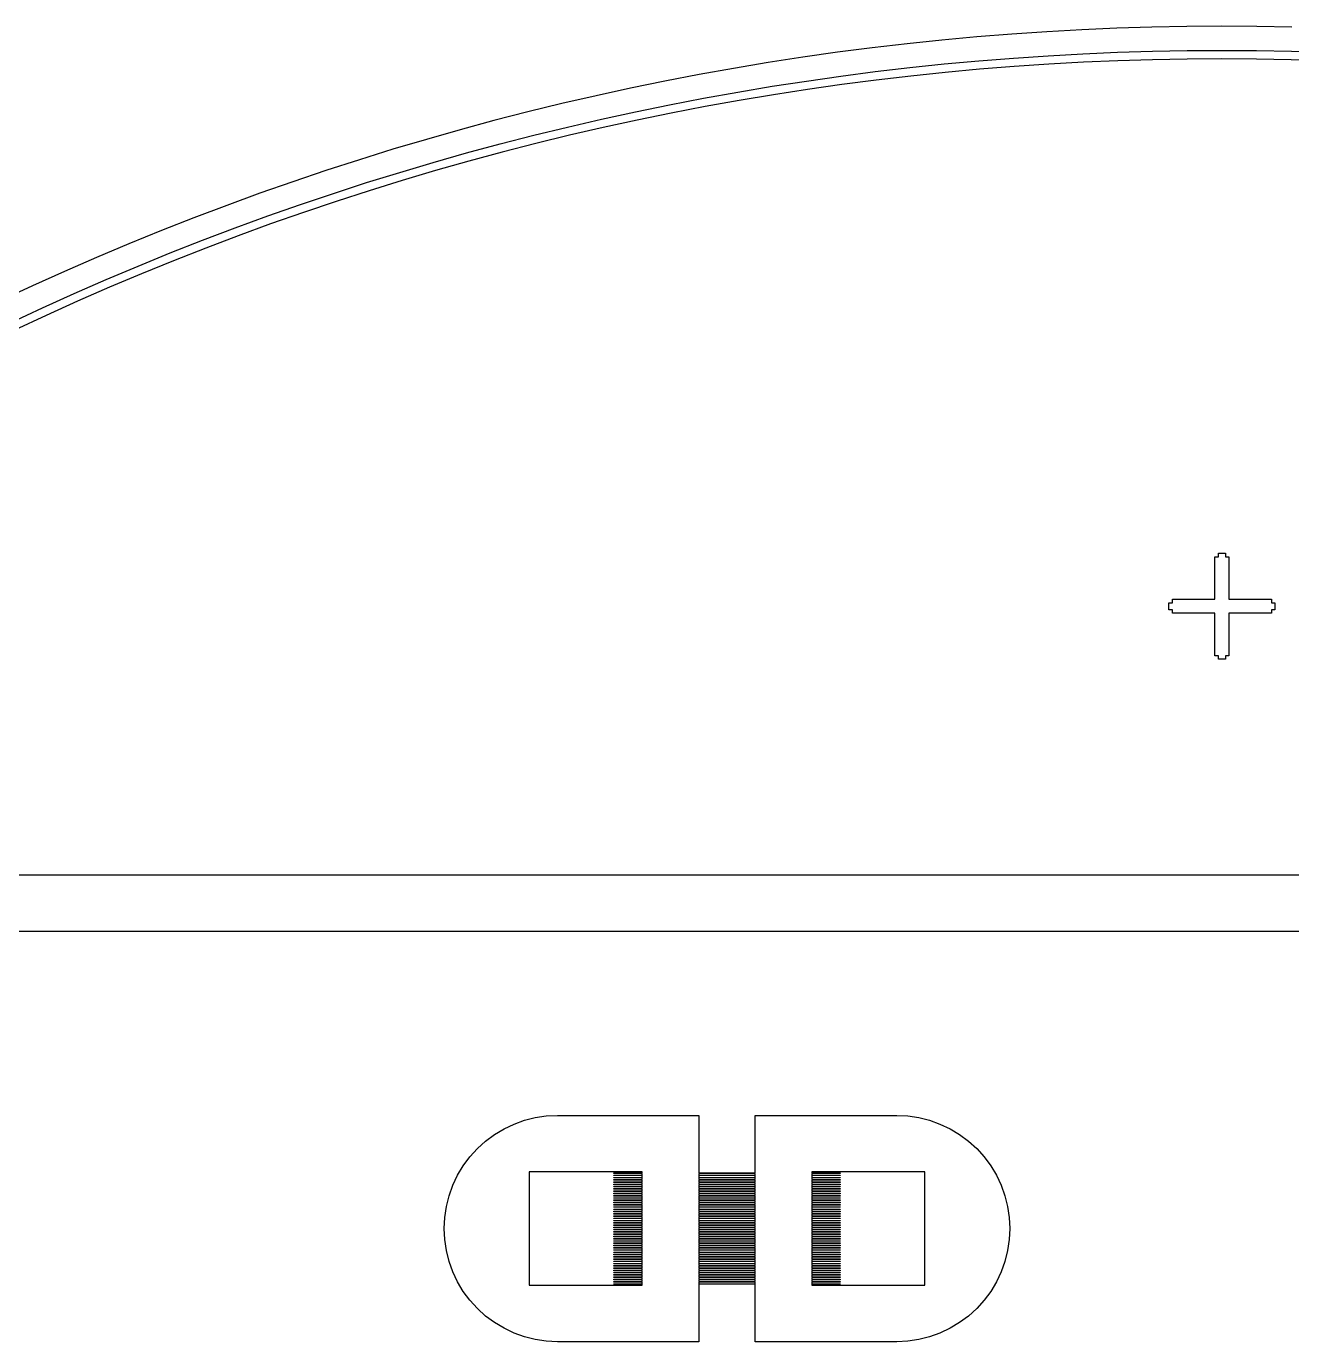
# Model space of a CAD drawing. Extents: x -16 to 83, y -18 to 83.
# Drawn here: x 11.11 to 33.48, y 59.5 to 82.75 of the extents above; entities that cross this region are included whole.
import ezdxf

# ---------------------------------------------------------------- set-up
doc = ezdxf.new("R2010")
doc.units = 0

msp = doc.modelspace()

# ---------------------------------------------------------------- linework, layer by layer
for p, q in [((27.9172, 82.5638), (27.3001, 82.5068)), ((28.535, 82.6132), (27.9172, 82.5638)), ((29.1533, 82.655), (28.535, 82.6132)), ((29.7721, 82.6892), (29.1533, 82.655)), ((30.3912, 82.7158), (29.7721, 82.6892)), ((31.0107, 82.7348), (30.3912, 82.7158)), ((31.6303, 82.7462), (31.0107, 82.7348)), ((32.25, 82.75), (31.6303, 82.7462)), ((32.8697, 82.7462), (32.25, 82.75)), ((33.4893, 82.7348), (32.8697, 82.7462)), ((26.0683, 82.3702), (25.4537, 82.2906)), ((26.6838, 82.4423), (26.0683, 82.3702)), ((27.3001, 82.5068), (26.6838, 82.4423)), ((30.4069, 82.2911), (31.0211, 82.3099)), ((31.0211, 82.3099), (31.6355, 82.3212)), ((31.6355, 82.3212), (32.25, 82.325)), ((32.25, 82.325), (32.8645, 82.3212)), ((32.8645, 82.3212), (33.4789, 82.3099)), ((33.4789, 82.3099), (34.0931, 82.2911)), ((24.2277, 82.1087), (23.6164, 82.0065)), ((24.8401, 82.2034), (24.2277, 82.1087)), ((25.4537, 82.2906), (24.8401, 82.2034)), ((26.7306, 82.0199), (27.3418, 82.0839)), ((27.3418, 82.0839), (27.9537, 82.1404)), ((27.9537, 82.1404), (28.5663, 82.1893)), ((28.5663, 82.1893), (29.1794, 82.2308)), ((29.1886, 82.081), (28.5773, 82.0397)), ((29.1794, 82.2308), (29.7929, 82.2647)), ((29.8003, 82.1149), (29.1886, 82.081)), ((29.7929, 82.2647), (30.4069, 82.2911)), ((30.4124, 82.1412), (29.8003, 82.1149)), ((31.0248, 82.16), (30.4124, 82.1412)), ((31.6373, 82.1712), (31.0248, 82.16)), ((32.25, 82.175), (31.6373, 82.1712)), ((32.8627, 82.1712), (32.25, 82.175)), ((33.4752, 82.16), (32.8627, 82.1712)), ((34.0876, 82.1412), (33.4752, 82.16)), ((23.0065, 81.8968), (22.3979, 81.7796)), ((23.6164, 82.0065), (23.0065, 81.8968)), ((24.9025, 81.783), (25.5109, 81.8694)), ((25.5109, 81.8694), (26.1203, 81.9484)), ((26.1203, 81.9484), (26.7306, 82.0199)), ((26.7472, 81.8708), (26.1387, 81.7995)), ((27.3565, 81.9346), (26.7472, 81.8708)), ((27.9666, 81.9909), (27.3565, 81.9346)), ((28.5773, 82.0397), (27.9666, 81.9909)), ((21.7909, 81.655), (21.1854, 81.5229)), ((22.3979, 81.7796), (21.7909, 81.655)), ((23.6891, 81.5878), (24.2952, 81.6891)), ((24.2952, 81.6891), (24.9025, 81.783)), ((24.9245, 81.6346), (24.319, 81.541)), ((25.5311, 81.7208), (24.9245, 81.6346)), ((26.1387, 81.7995), (25.5311, 81.7208)), ((20.5816, 81.3835), (19.9795, 81.2366)), ((21.1854, 81.5229), (20.5816, 81.3835)), ((22.4809, 81.3628), (23.0843, 81.479)), ((23.0843, 81.479), (23.6891, 81.5878)), ((23.7147, 81.44), (23.1117, 81.3315)), ((24.319, 81.541), (23.7147, 81.44)), ((19.9795, 81.2366), (19.3793, 81.0823)), ((21.2785, 81.1083), (21.8789, 81.2392)), ((21.8789, 81.2392), (22.4809, 81.3628)), ((22.5101, 81.2157), (21.91, 81.0925)), ((23.1117, 81.3315), (22.5101, 81.2157)), ((18.781, 80.9207), (18.1848, 80.7517)), ((19.3793, 81.0823), (18.781, 80.9207)), ((20.0828, 80.8243), (20.6798, 80.97)), ((20.6798, 80.97), (21.2785, 81.1083)), ((21.3114, 80.9619), (20.7144, 80.824)), ((21.91, 81.0925), (21.3114, 80.9619)), ((18.1848, 80.7517), (17.5906, 80.5755)), ((19.4876, 80.6713), (20.0828, 80.8243)), ((20.1192, 80.6788), (19.5258, 80.5263)), ((20.7144, 80.824), (20.1192, 80.6788)), ((17.5906, 80.5755), (16.9987, 80.392)), ((18.3031, 80.3436), (18.8944, 80.5111)), ((18.8944, 80.5111), (19.4876, 80.6713)), ((19.5258, 80.5263), (18.9344, 80.3665)), ((16.9987, 80.392), (16.4091, 80.2012)), ((17.714, 80.1688), (18.3031, 80.3436)), ((18.9344, 80.3665), (18.3449, 80.1995)), ((15.8218, 80.0032), (15.2371, 79.798)), ((16.4091, 80.2012), (15.8218, 80.0032)), ((16.5424, 79.7976), (17.1271, 79.9868)), ((17.1271, 79.9868), (17.714, 80.1688)), ((17.7575, 80.0252), (17.1724, 79.8438)), ((18.3449, 80.1995), (17.7575, 80.0252)), ((15.2371, 79.798), (14.6549, 79.5856)), ((15.9601, 79.6013), (16.5424, 79.7976)), ((17.1724, 79.8438), (16.5894, 79.6552)), ((14.6549, 79.5856), (14.0753, 79.3661)), ((15.3802, 79.3978), (15.9601, 79.6013)), ((16.5894, 79.6552), (16.0089, 79.4594)), ((14.0753, 79.3661), (13.4985, 79.1396)), ((14.8029, 79.1872), (15.3802, 79.3978)), ((16.0089, 79.4594), (15.4308, 79.2566)), ((13.4985, 79.1396), (12.9245, 78.9059)), ((14.2283, 78.9696), (14.8029, 79.1872)), ((15.4308, 79.2566), (14.8552, 79.0466)), ((12.9245, 78.9059), (12.3534, 78.6652)), ((13.6563, 78.7449), (14.2283, 78.9696)), ((14.2822, 78.8297), (13.712, 78.6057)), ((14.8552, 79.0466), (14.2822, 78.8297)), ((12.3534, 78.6652), (11.7853, 78.4176)), ((13.0871, 78.5133), (13.6563, 78.7449)), ((13.712, 78.6057), (13.1445, 78.3747)), ((11.7853, 78.4176), (11.2203, 78.163)), ((12.5209, 78.2746), (13.0871, 78.5133)), ((13.1445, 78.3747), (12.58, 78.1367)), ((11.2203, 78.163), (10.6585, 77.9015)), ((11.9576, 78.0291), (12.5209, 78.2746)), ((12.58, 78.1367), (12.0183, 77.8919)), ((11.3973, 77.7766), (11.9576, 78.0291)), ((12.0183, 77.8919), (11.4598, 77.6402)), ((10.8402, 77.5173), (11.3973, 77.7766)), ((11.4598, 77.6402), (10.9043, 77.3817)), ((32.125, 72.625), (32.125, 73.375)), ((32.125, 73.375), (32.1875, 73.375)), ((32.1875, 73.375), (32.1875, 73.4375)), ((32.1875, 73.4375), (32.3125, 73.4375)), ((32.3125, 73.4375), (32.3125, 73.375)), ((32.3125, 73.375), (32.375, 73.375)), ((32.375, 73.375), (32.375, 72.625)), ((31.3125, 72.4375), (31.3125, 72.5625)), ((31.3125, 72.5625), (31.375, 72.5625)), ((31.375, 72.5625), (31.375, 72.625)), ((31.375, 72.625), (32.125, 72.625)), ((32.375, 72.625), (33.125, 72.625)), ((33.125, 72.625), (33.125, 72.5625)), ((33.125, 72.5625), (33.1875, 72.5625)), ((33.1875, 72.5625), (33.1875, 72.4375)), ((31.375, 72.4375), (31.3125, 72.4375)), ((31.375, 72.375), (31.375, 72.4375)), ((32.125, 72.375), (31.375, 72.375)), ((32.125, 71.625), (32.125, 72.375)), ((33.125, 72.375), (32.375, 72.375)), ((32.375, 72.375), (32.375, 71.625)), ((33.1875, 72.4375), (33.125, 72.4375)), ((33.125, 72.4375), (33.125, 72.375)), ((32.1875, 71.625), (32.125, 71.625)), ((32.1875, 71.5625), (32.1875, 71.625)), ((32.375, 71.625), (32.3125, 71.625)), ((32.3125, 71.625), (32.3125, 71.5625)), ((32.3125, 71.5625), (32.1875, 71.5625)), ((-2.75, 67.75), (67.25, 67.75)), ((66.75, 66.75), (-2.25, 66.75)), ((20.1098, 63.4616), (20.304, 63.4904)), ((20.304, 63.4904), (20.5, 63.5)), ((20.5, 63.5), (23, 63.5)), ((23, 63.5), (23, 62.485)), ((24, 62.485), (24, 63.5)), ((24, 63.5), (26.5, 63.5)), ((26.5, 63.5), (26.696, 63.4904)), ((26.696, 63.4904), (26.8902, 63.4616)), ((19.3889, 63.1629), (19.5572, 63.2638)), ((19.5572, 63.2638), (19.7346, 63.3477)), ((19.7346, 63.3477), (19.9194, 63.4139)), ((19.9194, 63.4139), (20.1098, 63.4616)), ((26.8902, 63.4616), (27.0806, 63.4139)), ((27.0806, 63.4139), (27.2654, 63.3477)), ((27.2654, 63.3477), (27.4428, 63.2638)), ((27.4428, 63.2638), (27.6111, 63.1629)), ((19.0858, 62.9142), (19.2312, 63.046)), ((19.2312, 63.046), (19.3889, 63.1629)), ((27.6111, 63.1629), (27.7688, 63.046)), ((27.7688, 63.046), (27.9142, 62.9142)), ((18.954, 62.7688), (19.0858, 62.9142)), ((27.9142, 62.9142), (28.046, 62.7688)), ((18.7362, 62.4428), (18.8371, 62.6111)), ((18.8371, 62.6111), (18.954, 62.7688)), ((28.046, 62.7688), (28.1629, 62.6111)), ((28.1629, 62.6111), (28.2638, 62.4428)), ((18.6523, 62.2654), (18.7362, 62.4428)), ((22, 62.5), (20, 62.5)), ((20, 62.5), (20, 60.5)), ((21.5, 62.475), (21.5, 62.485)), ((21.5, 62.485), (22, 62.485)), ((22, 62.475), (21.5, 62.475)), ((21.5, 62.435), (21.5, 62.445)), ((21.5, 62.445), (22, 62.445)), ((22, 62.435), (21.5, 62.435)), ((21.5, 62.395), (21.5, 62.405)), ((21.5, 62.405), (22, 62.405)), ((22, 62.395), (21.5, 62.395)), ((21.5, 62.355), (21.5, 62.365)), ((21.5, 62.365), (22, 62.365)), ((22, 62.355), (21.5, 62.355)), ((21.5, 62.315), (21.5, 62.325)), ((21.5, 62.325), (22, 62.325)), ((22, 62.315), (21.5, 62.315)), ((22, 62.485), (22, 62.5)), ((22, 62.445), (22, 62.475)), ((22, 62.405), (22, 62.435)), ((22, 62.365), (22, 62.395)), ((22, 62.325), (22, 62.355)), ((22, 62.285), (22, 62.315)), ((23, 62.485), (24, 62.485)), ((24, 62.475), (23, 62.475)), ((23, 62.475), (23, 62.445)), ((23, 62.445), (24, 62.445)), ((24, 62.435), (23, 62.435)), ((23, 62.435), (23, 62.405)), ((23, 62.405), (24, 62.405)), ((24, 62.395), (23, 62.395)), ((23, 62.395), (23, 62.365)), ((23, 62.365), (24, 62.365)), ((24, 62.355), (23, 62.355)), ((23, 62.355), (23, 62.325)), ((23, 62.325), (24, 62.325)), ((24, 62.315), (23, 62.315)), ((23, 62.315), (23, 62.285)), ((24, 62.445), (24, 62.475)), ((24, 62.405), (24, 62.435)), ((24, 62.365), (24, 62.395)), ((24, 62.325), (24, 62.355)), ((24, 62.285), (24, 62.315)), ((27, 62.5), (25, 62.5)), ((25, 62.5), (25, 62.485)), ((25, 62.485), (25.5, 62.485)), ((25.5, 62.475), (25, 62.475)), ((25, 62.475), (25, 62.445)), ((25, 62.445), (25.5, 62.445)), ((25.5, 62.435), (25, 62.435)), ((25, 62.435), (25, 62.405)), ((25, 62.405), (25.5, 62.405)), ((25.5, 62.395), (25, 62.395)), ((25, 62.395), (25, 62.365)), ((25, 62.365), (25.5, 62.365)), ((25.5, 62.355), (25, 62.355)), ((25, 62.355), (25, 62.325)), ((25, 62.325), (25.5, 62.325)), ((25.5, 62.315), (25, 62.315)), ((25, 62.315), (25, 62.285)), ((25.5, 62.485), (25.5, 62.475)), ((25.5, 62.445), (25.5, 62.435)), ((25.5, 62.405), (25.5, 62.395)), ((25.5, 62.365), (25.5, 62.355)), ((25.5, 62.325), (25.5, 62.315)), ((27, 60.5), (27, 62.5)), ((28.2638, 62.4428), (28.3477, 62.2654)), ((18.5384, 61.8902), (18.5861, 62.0806)), ((18.5861, 62.0806), (18.6523, 62.2654)), ((21.5, 62.275), (21.5, 62.285)), ((21.5, 62.285), (22, 62.285)), ((22, 62.275), (21.5, 62.275)), ((21.5, 62.235), (21.5, 62.245)), ((21.5, 62.245), (22, 62.245)), ((22, 62.235), (21.5, 62.235)), ((21.5, 62.195), (21.5, 62.205)), ((21.5, 62.205), (22, 62.205)), ((22, 62.195), (21.5, 62.195)), ((21.5, 62.155), (21.5, 62.165)), ((21.5, 62.165), (22, 62.165)), ((22, 62.155), (21.5, 62.155)), ((21.5, 62.115), (21.5, 62.125)), ((21.5, 62.125), (22, 62.125)), ((22, 62.115), (21.5, 62.115)), ((21.5, 62.075), (21.5, 62.085)), ((21.5, 62.085), (22, 62.085)), ((22, 62.245), (22, 62.275)), ((22, 62.205), (22, 62.235)), ((22, 62.165), (22, 62.195)), ((22, 62.125), (22, 62.155)), ((22, 62.085), (22, 62.115)), ((23, 62.285), (24, 62.285)), ((24, 62.275), (23, 62.275)), ((23, 62.275), (23, 62.245)), ((23, 62.245), (24, 62.245)), ((24, 62.235), (23, 62.235)), ((23, 62.235), (23, 62.205)), ((23, 62.205), (24, 62.205)), ((24, 62.195), (23, 62.195)), ((23, 62.195), (23, 62.165)), ((23, 62.165), (24, 62.165)), ((24, 62.155), (23, 62.155)), ((23, 62.155), (23, 62.125)), ((23, 62.125), (24, 62.125)), ((24, 62.115), (23, 62.115)), ((23, 62.115), (23, 62.085)), ((23, 62.085), (24, 62.085)), ((24, 62.245), (24, 62.275)), ((24, 62.205), (24, 62.235)), ((24, 62.165), (24, 62.195)), ((24, 62.125), (24, 62.155)), ((24, 62.085), (24, 62.115)), ((25, 62.285), (25.5, 62.285)), ((25.5, 62.275), (25, 62.275)), ((25, 62.275), (25, 62.245)), ((25, 62.245), (25.5, 62.245)), ((25.5, 62.235), (25, 62.235)), ((25, 62.235), (25, 62.205)), ((25, 62.205), (25.5, 62.205)), ((25.5, 62.195), (25, 62.195)), ((25, 62.195), (25, 62.165)), ((25, 62.165), (25.5, 62.165)), ((25.5, 62.155), (25, 62.155)), ((25, 62.155), (25, 62.125)), ((25, 62.125), (25.5, 62.125)), ((25.5, 62.115), (25, 62.115)), ((25, 62.115), (25, 62.085)), ((25, 62.085), (25.5, 62.085)), ((25.5, 62.285), (25.5, 62.275)), ((25.5, 62.245), (25.5, 62.235)), ((25.5, 62.205), (25.5, 62.195)), ((25.5, 62.165), (25.5, 62.155)), ((25.5, 62.125), (25.5, 62.115)), ((25.5, 62.085), (25.5, 62.075)), ((28.3477, 62.2654), (28.4139, 62.0806)), ((28.4139, 62.0806), (28.4616, 61.8902)), ((18.5096, 61.696), (18.5384, 61.8902)), ((22, 62.075), (21.5, 62.075)), ((21.5, 62.035), (21.5, 62.045)), ((21.5, 62.045), (22, 62.045)), ((22, 62.035), (21.5, 62.035)), ((21.5, 61.995), (21.5, 62.005)), ((21.5, 62.005), (22, 62.005)), ((22, 61.995), (21.5, 61.995)), ((21.5, 61.955), (21.5, 61.965)), ((21.5, 61.965), (22, 61.965)), ((22, 61.955), (21.5, 61.955)), ((21.5, 61.915), (21.5, 61.925)), ((21.5, 61.925), (22, 61.925)), ((22, 61.915), (21.5, 61.915)), ((21.5, 61.875), (21.5, 61.885)), ((21.5, 61.885), (22, 61.885)), ((22, 61.875), (21.5, 61.875)), ((21.5, 61.835), (21.5, 61.845)), ((21.5, 61.845), (22, 61.845)), ((22, 62.045), (22, 62.075)), ((22, 62.005), (22, 62.035)), ((22, 61.965), (22, 61.995)), ((22, 61.925), (22, 61.955)), ((22, 61.885), (22, 61.915)), ((22, 61.845), (22, 61.875)), ((24, 62.075), (23, 62.075)), ((23, 62.075), (23, 62.045)), ((23, 62.045), (24, 62.045)), ((24, 62.035), (23, 62.035)), ((23, 62.035), (23, 62.005)), ((23, 62.005), (24, 62.005)), ((24, 61.995), (23, 61.995)), ((23, 61.995), (23, 61.965)), ((23, 61.965), (24, 61.965)), ((24, 61.955), (23, 61.955)), ((23, 61.955), (23, 61.925)), ((23, 61.925), (24, 61.925)), ((24, 61.915), (23, 61.915)), ((23, 61.915), (23, 61.885)), ((23, 61.885), (24, 61.885)), ((24, 61.875), (23, 61.875)), ((23, 61.875), (23, 61.845)), ((23, 61.845), (24, 61.845)), ((24, 62.045), (24, 62.075)), ((24, 62.005), (24, 62.035)), ((24, 61.965), (24, 61.995)), ((24, 61.925), (24, 61.955)), ((24, 61.885), (24, 61.915)), ((24, 61.845), (24, 61.875)), ((25.5, 62.075), (25, 62.075)), ((25, 62.075), (25, 62.045)), ((25, 62.045), (25.5, 62.045)), ((25.5, 62.035), (25, 62.035)), ((25, 62.035), (25, 62.005)), ((25, 62.005), (25.5, 62.005)), ((25.5, 61.995), (25, 61.995)), ((25, 61.995), (25, 61.965)), ((25, 61.965), (25.5, 61.965)), ((25.5, 61.955), (25, 61.955)), ((25, 61.955), (25, 61.925)), ((25, 61.925), (25.5, 61.925)), ((25.5, 61.915), (25, 61.915)), ((25, 61.915), (25, 61.885)), ((25, 61.885), (25.5, 61.885)), ((25.5, 61.875), (25, 61.875)), ((25, 61.875), (25, 61.845)), ((25, 61.845), (25.5, 61.845)), ((25.5, 62.045), (25.5, 62.035)), ((25.5, 62.005), (25.5, 61.995)), ((25.5, 61.965), (25.5, 61.955)), ((25.5, 61.925), (25.5, 61.915)), ((25.5, 61.885), (25.5, 61.875)), ((25.5, 61.845), (25.5, 61.835)), ((28.4616, 61.8902), (28.4904, 61.696)), ((18.5, 61.5), (18.5096, 61.696)), ((22, 61.835), (21.5, 61.835)), ((21.5, 61.795), (21.5, 61.805)), ((21.5, 61.805), (22, 61.805)), ((22, 61.795), (21.5, 61.795)), ((21.5, 61.755), (21.5, 61.765)), ((21.5, 61.765), (22, 61.765)), ((22, 61.755), (21.5, 61.755)), ((21.5, 61.715), (21.5, 61.725)), ((21.5, 61.725), (22, 61.725)), ((22, 61.715), (21.5, 61.715)), ((21.5, 61.675), (21.5, 61.685)), ((21.5, 61.685), (22, 61.685)), ((22, 61.675), (21.5, 61.675)), ((21.5, 61.635), (21.5, 61.645)), ((21.5, 61.645), (22, 61.645)), ((22, 61.635), (21.5, 61.635)), ((22, 61.805), (22, 61.835)), ((22, 61.765), (22, 61.795)), ((22, 61.725), (22, 61.755)), ((22, 61.685), (22, 61.715)), ((22, 61.645), (22, 61.675)), ((22, 61.605), (22, 61.635)), ((24, 61.835), (23, 61.835)), ((23, 61.835), (23, 61.805)), ((23, 61.805), (24, 61.805)), ((24, 61.795), (23, 61.795)), ((23, 61.795), (23, 61.765)), ((23, 61.765), (24, 61.765)), ((24, 61.755), (23, 61.755)), ((23, 61.755), (23, 61.725)), ((23, 61.725), (24, 61.725)), ((24, 61.715), (23, 61.715)), ((23, 61.715), (23, 61.685)), ((23, 61.685), (24, 61.685)), ((24, 61.675), (23, 61.675)), ((23, 61.675), (23, 61.645)), ((23, 61.645), (24, 61.645)), ((24, 61.635), (23, 61.635)), ((23, 61.635), (23, 61.605)), ((24, 61.805), (24, 61.835)), ((24, 61.765), (24, 61.795)), ((24, 61.725), (24, 61.755)), ((24, 61.685), (24, 61.715)), ((24, 61.645), (24, 61.675)), ((24, 61.605), (24, 61.635)), ((25.5, 61.835), (25, 61.835)), ((25, 61.835), (25, 61.805)), ((25, 61.805), (25.5, 61.805)), ((25.5, 61.795), (25, 61.795)), ((25, 61.795), (25, 61.765)), ((25, 61.765), (25.5, 61.765)), ((25.5, 61.755), (25, 61.755)), ((25, 61.755), (25, 61.725)), ((25, 61.725), (25.5, 61.725)), ((25.5, 61.715), (25, 61.715)), ((25, 61.715), (25, 61.685)), ((25, 61.685), (25.5, 61.685)), ((25.5, 61.675), (25, 61.675)), ((25, 61.675), (25, 61.645)), ((25, 61.645), (25.5, 61.645)), ((25.5, 61.635), (25, 61.635)), ((25, 61.635), (25, 61.605)), ((25.5, 61.805), (25.5, 61.795)), ((25.5, 61.765), (25.5, 61.755)), ((25.5, 61.725), (25.5, 61.715)), ((25.5, 61.685), (25.5, 61.675)), ((25.5, 61.645), (25.5, 61.635)), ((28.4904, 61.696), (28.5, 61.5)), ((18.5096, 61.304), (18.5, 61.5)), ((21.5, 61.595), (21.5, 61.605)), ((21.5, 61.605), (22, 61.605)), ((22, 61.595), (21.5, 61.595)), ((21.5, 61.555), (21.5, 61.565)), ((21.5, 61.565), (22, 61.565)), ((22, 61.555), (21.5, 61.555)), ((21.5, 61.515), (21.5, 61.525)), ((21.5, 61.525), (22, 61.525)), ((22, 61.515), (21.5, 61.515)), ((21.5, 61.475), (21.5, 61.485)), ((21.5, 61.485), (22, 61.485)), ((22, 61.475), (21.5, 61.475)), ((21.5, 61.435), (21.5, 61.445)), ((21.5, 61.445), (22, 61.445)), ((22, 61.435), (21.5, 61.435)), ((21.5, 61.395), (21.5, 61.405)), ((21.5, 61.405), (22, 61.405)), ((22, 61.395), (21.5, 61.395)), ((22, 61.565), (22, 61.595)), ((22, 61.525), (22, 61.555)), ((22, 61.485), (22, 61.515)), ((22, 61.445), (22, 61.475)), ((22, 61.405), (22, 61.435)), ((22, 61.365), (22, 61.395)), ((23, 61.605), (24, 61.605)), ((24, 61.595), (23, 61.595)), ((23, 61.595), (23, 61.565)), ((23, 61.565), (24, 61.565)), ((24, 61.555), (23, 61.555)), ((23, 61.555), (23, 61.525)), ((23, 61.525), (24, 61.525)), ((24, 61.515), (23, 61.515)), ((23, 61.515), (23, 61.485)), ((23, 61.485), (24, 61.485)), ((24, 61.475), (23, 61.475)), ((23, 61.475), (23, 61.445)), ((23, 61.445), (24, 61.445)), ((24, 61.435), (23, 61.435)), ((23, 61.435), (23, 61.405)), ((23, 61.405), (24, 61.405)), ((24, 61.395), (23, 61.395)), ((23, 61.395), (23, 61.365)), ((24, 61.565), (24, 61.595)), ((24, 61.525), (24, 61.555)), ((24, 61.485), (24, 61.515)), ((24, 61.445), (24, 61.475)), ((24, 61.405), (24, 61.435)), ((24, 61.365), (24, 61.395)), ((25, 61.605), (25.5, 61.605)), ((25.5, 61.595), (25, 61.595)), ((25, 61.595), (25, 61.565)), ((25, 61.565), (25.5, 61.565)), ((25.5, 61.555), (25, 61.555)), ((25, 61.555), (25, 61.525)), ((25, 61.525), (25.5, 61.525)), ((25.5, 61.515), (25, 61.515)), ((25, 61.515), (25, 61.485)), ((25, 61.485), (25.5, 61.485)), ((25.5, 61.475), (25, 61.475)), ((25, 61.475), (25, 61.445)), ((25, 61.445), (25.5, 61.445)), ((25.5, 61.435), (25, 61.435)), ((25, 61.435), (25, 61.405)), ((25, 61.405), (25.5, 61.405)), ((25.5, 61.395), (25, 61.395)), ((25, 61.395), (25, 61.365)), ((25.5, 61.605), (25.5, 61.595)), ((25.5, 61.565), (25.5, 61.555)), ((25.5, 61.525), (25.5, 61.515)), ((25.5, 61.485), (25.5, 61.475)), ((25.5, 61.445), (25.5, 61.435)), ((25.5, 61.405), (25.5, 61.395)), ((28.5, 61.5), (28.4904, 61.304)), ((18.5384, 61.1098), (18.5096, 61.304)), ((21.5, 61.355), (21.5, 61.365)), ((21.5, 61.365), (22, 61.365)), ((22, 61.355), (21.5, 61.355)), ((21.5, 61.315), (21.5, 61.325)), ((21.5, 61.325), (22, 61.325)), ((22, 61.315), (21.5, 61.315)), ((21.5, 61.275), (21.5, 61.285)), ((21.5, 61.285), (22, 61.285)), ((22, 61.275), (21.5, 61.275)), ((21.5, 61.235), (21.5, 61.245)), ((21.5, 61.245), (22, 61.245)), ((22, 61.235), (21.5, 61.235)), ((21.5, 61.195), (21.5, 61.205)), ((21.5, 61.205), (22, 61.205)), ((22, 61.195), (21.5, 61.195)), ((21.5, 61.155), (21.5, 61.165)), ((21.5, 61.165), (22, 61.165)), ((22, 61.155), (21.5, 61.155)), ((22, 61.325), (22, 61.355)), ((22, 61.285), (22, 61.315)), ((22, 61.245), (22, 61.275)), ((22, 61.205), (22, 61.235)), ((22, 61.165), (22, 61.195)), ((22, 61.125), (22, 61.155)), ((23, 61.365), (24, 61.365)), ((24, 61.355), (23, 61.355)), ((23, 61.355), (23, 61.325)), ((23, 61.325), (24, 61.325)), ((24, 61.315), (23, 61.315)), ((23, 61.315), (23, 61.285)), ((23, 61.285), (24, 61.285)), ((24, 61.275), (23, 61.275)), ((23, 61.275), (23, 61.245)), ((23, 61.245), (24, 61.245)), ((24, 61.235), (23, 61.235)), ((23, 61.235), (23, 61.205)), ((23, 61.205), (24, 61.205)), ((24, 61.195), (23, 61.195)), ((23, 61.195), (23, 61.165)), ((23, 61.165), (24, 61.165)), ((24, 61.155), (23, 61.155)), ((23, 61.155), (23, 61.125)), ((24, 61.325), (24, 61.355)), ((24, 61.285), (24, 61.315)), ((24, 61.245), (24, 61.275)), ((24, 61.205), (24, 61.235)), ((24, 61.165), (24, 61.195)), ((24, 61.125), (24, 61.155)), ((25, 61.365), (25.5, 61.365)), ((25.5, 61.355), (25, 61.355)), ((25, 61.355), (25, 61.325)), ((25, 61.325), (25.5, 61.325)), ((25.5, 61.315), (25, 61.315)), ((25, 61.315), (25, 61.285)), ((25, 61.285), (25.5, 61.285)), ((25.5, 61.275), (25, 61.275)), ((25, 61.275), (25, 61.245)), ((25, 61.245), (25.5, 61.245)), ((25.5, 61.235), (25, 61.235)), ((25, 61.235), (25, 61.205)), ((25, 61.205), (25.5, 61.205)), ((25.5, 61.195), (25, 61.195)), ((25, 61.195), (25, 61.165)), ((25, 61.165), (25.5, 61.165)), ((25.5, 61.155), (25, 61.155)), ((25, 61.155), (25, 61.125)), ((25.5, 61.365), (25.5, 61.355)), ((25.5, 61.325), (25.5, 61.315)), ((25.5, 61.285), (25.5, 61.275)), ((25.5, 61.245), (25.5, 61.235)), ((25.5, 61.205), (25.5, 61.195)), ((25.5, 61.165), (25.5, 61.155)), ((28.4904, 61.304), (28.4616, 61.1098)), ((18.5861, 60.9194), (18.5384, 61.1098)), ((18.6523, 60.7346), (18.5861, 60.9194)), ((21.5, 61.115), (21.5, 61.125)), ((21.5, 61.125), (22, 61.125)), ((22, 61.115), (21.5, 61.115)), ((21.5, 61.075), (21.5, 61.085)), ((21.5, 61.085), (22, 61.085)), ((22, 61.075), (21.5, 61.075)), ((21.5, 61.035), (21.5, 61.045)), ((21.5, 61.045), (22, 61.045)), ((22, 61.035), (21.5, 61.035)), ((21.5, 60.995), (21.5, 61.005)), ((21.5, 61.005), (22, 61.005)), ((22, 60.995), (21.5, 60.995)), ((21.5, 60.955), (21.5, 60.965)), ((21.5, 60.965), (22, 60.965)), ((22, 60.955), (21.5, 60.955)), ((21.5, 60.915), (21.5, 60.925)), ((21.5, 60.925), (22, 60.925)), ((22, 60.915), (21.5, 60.915)), ((22, 61.085), (22, 61.115)), ((22, 61.045), (22, 61.075)), ((22, 61.005), (22, 61.035)), ((22, 60.965), (22, 60.995)), ((22, 60.925), (22, 60.955)), ((22, 60.885), (22, 60.915)), ((23, 61.125), (24, 61.125)), ((24, 61.115), (23, 61.115)), ((23, 61.115), (23, 61.085)), ((23, 61.085), (24, 61.085)), ((24, 61.075), (23, 61.075)), ((23, 61.075), (23, 61.045)), ((23, 61.045), (24, 61.045)), ((24, 61.035), (23, 61.035)), ((23, 61.035), (23, 61.005)), ((23, 61.005), (24, 61.005)), ((24, 60.995), (23, 60.995)), ((23, 60.995), (23, 60.965)), ((23, 60.965), (24, 60.965)), ((24, 60.955), (23, 60.955)), ((23, 60.955), (23, 60.925)), ((23, 60.925), (24, 60.925)), ((24, 60.915), (23, 60.915)), ((23, 60.915), (23, 60.885)), ((24, 61.085), (24, 61.115)), ((24, 61.045), (24, 61.075)), ((24, 61.005), (24, 61.035)), ((24, 60.965), (24, 60.995)), ((24, 60.925), (24, 60.955)), ((24, 60.885), (24, 60.915)), ((25, 61.125), (25.5, 61.125)), ((25.5, 61.115), (25, 61.115)), ((25, 61.115), (25, 61.085)), ((25, 61.085), (25.5, 61.085)), ((25.5, 61.075), (25, 61.075)), ((25, 61.075), (25, 61.045)), ((25, 61.045), (25.5, 61.045)), ((25.5, 61.035), (25, 61.035)), ((25, 61.035), (25, 61.005)), ((25, 61.005), (25.5, 61.005)), ((25.5, 60.995), (25, 60.995)), ((25, 60.995), (25, 60.965)), ((25, 60.965), (25.5, 60.965)), ((25.5, 60.955), (25, 60.955)), ((25, 60.955), (25, 60.925)), ((25, 60.925), (25.5, 60.925)), ((25.5, 60.915), (25, 60.915)), ((25, 60.915), (25, 60.885)), ((25.5, 61.125), (25.5, 61.115)), ((25.5, 61.085), (25.5, 61.075)), ((25.5, 61.045), (25.5, 61.035)), ((25.5, 61.005), (25.5, 60.995)), ((25.5, 60.965), (25.5, 60.955)), ((25.5, 60.925), (25.5, 60.915)), ((28.4139, 60.9194), (28.3477, 60.7346)), ((28.4616, 61.1098), (28.4139, 60.9194)), ((18.7362, 60.5572), (18.6523, 60.7346)), ((21.5, 60.875), (21.5, 60.885)), ((21.5, 60.885), (22, 60.885)), ((22, 60.875), (21.5, 60.875)), ((21.5, 60.835), (21.5, 60.845)), ((21.5, 60.845), (22, 60.845)), ((22, 60.835), (21.5, 60.835)), ((21.5, 60.795), (21.5, 60.805)), ((21.5, 60.805), (22, 60.805)), ((22, 60.795), (21.5, 60.795)), ((21.5, 60.755), (21.5, 60.765)), ((21.5, 60.765), (22, 60.765)), ((22, 60.755), (21.5, 60.755)), ((21.5, 60.715), (21.5, 60.725)), ((21.5, 60.725), (22, 60.725)), ((22, 60.715), (21.5, 60.715)), ((21.5, 60.675), (21.5, 60.685)), ((21.5, 60.685), (22, 60.685)), ((22, 60.845), (22, 60.875)), ((22, 60.805), (22, 60.835)), ((22, 60.765), (22, 60.795)), ((22, 60.725), (22, 60.755)), ((22, 60.685), (22, 60.715)), ((23, 60.885), (24, 60.885)), ((24, 60.875), (23, 60.875)), ((23, 60.875), (23, 60.845)), ((23, 60.845), (24, 60.845)), ((24, 60.835), (23, 60.835)), ((23, 60.835), (23, 60.805)), ((23, 60.805), (24, 60.805)), ((24, 60.795), (23, 60.795)), ((23, 60.795), (23, 60.765)), ((23, 60.765), (24, 60.765)), ((24, 60.755), (23, 60.755)), ((23, 60.755), (23, 60.725)), ((23, 60.725), (24, 60.725)), ((24, 60.715), (23, 60.715)), ((23, 60.715), (23, 60.685)), ((23, 60.685), (24, 60.685)), ((24, 60.845), (24, 60.875)), ((24, 60.805), (24, 60.835)), ((24, 60.765), (24, 60.795)), ((24, 60.725), (24, 60.755)), ((24, 60.685), (24, 60.715)), ((25, 60.885), (25.5, 60.885)), ((25.5, 60.875), (25, 60.875)), ((25, 60.875), (25, 60.845)), ((25, 60.845), (25.5, 60.845)), ((25.5, 60.835), (25, 60.835)), ((25, 60.835), (25, 60.805)), ((25, 60.805), (25.5, 60.805)), ((25.5, 60.795), (25, 60.795)), ((25, 60.795), (25, 60.765)), ((25, 60.765), (25.5, 60.765)), ((25.5, 60.755), (25, 60.755)), ((25, 60.755), (25, 60.725)), ((25, 60.725), (25.5, 60.725)), ((25.5, 60.715), (25, 60.715)), ((25, 60.715), (25, 60.685)), ((25, 60.685), (25.5, 60.685)), ((25.5, 60.885), (25.5, 60.875)), ((25.5, 60.845), (25.5, 60.835)), ((25.5, 60.805), (25.5, 60.795)), ((25.5, 60.765), (25.5, 60.755)), ((25.5, 60.725), (25.5, 60.715)), ((25.5, 60.685), (25.5, 60.675)), ((28.3477, 60.7346), (28.2638, 60.5572)), ((18.8371, 60.3889), (18.7362, 60.5572)), ((20, 60.5), (22, 60.5)), ((22, 60.675), (21.5, 60.675)), ((21.5, 60.635), (21.5, 60.645)), ((21.5, 60.645), (22, 60.645)), ((22, 60.635), (21.5, 60.635)), ((21.5, 60.595), (21.5, 60.605)), ((21.5, 60.605), (22, 60.605)), ((22, 60.595), (21.5, 60.595)), ((21.5, 60.555), (21.5, 60.565)), ((21.5, 60.565), (22, 60.565)), ((22, 60.555), (21.5, 60.555)), ((21.5, 60.515), (21.5, 60.525)), ((21.5, 60.525), (22, 60.525)), ((22, 60.515), (21.5, 60.515)), ((22, 60.645), (22, 60.675)), ((22, 60.605), (22, 60.635)), ((22, 60.565), (22, 60.595)), ((22, 60.525), (22, 60.555)), ((22, 60.5), (22, 60.515)), ((24, 60.675), (23, 60.675)), ((23, 60.675), (23, 60.645)), ((23, 60.645), (24, 60.645)), ((24, 60.635), (23, 60.635)), ((23, 60.635), (23, 60.605)), ((23, 60.605), (24, 60.605)), ((24, 60.595), (23, 60.595)), ((23, 60.595), (23, 60.565)), ((23, 60.565), (24, 60.565)), ((24, 60.555), (23, 60.555)), ((23, 60.555), (23, 60.525)), ((23, 60.525), (24, 60.525)), ((24, 60.515), (23, 60.515)), ((23, 60.515), (23, 59.5)), ((24, 60.645), (24, 60.675)), ((24, 60.605), (24, 60.635)), ((24, 60.565), (24, 60.595)), ((24, 60.525), (24, 60.555)), ((24, 59.5), (24, 60.515)), ((25.5, 60.675), (25, 60.675)), ((25, 60.675), (25, 60.645)), ((25, 60.645), (25.5, 60.645)), ((25.5, 60.635), (25, 60.635)), ((25, 60.635), (25, 60.605)), ((25, 60.605), (25.5, 60.605)), ((25.5, 60.595), (25, 60.595)), ((25, 60.595), (25, 60.565)), ((25, 60.565), (25.5, 60.565)), ((25.5, 60.555), (25, 60.555)), ((25, 60.555), (25, 60.525)), ((25, 60.525), (25.5, 60.525)), ((25.5, 60.515), (25, 60.515)), ((25, 60.515), (25, 60.5)), ((25, 60.5), (27, 60.5)), ((25.5, 60.645), (25.5, 60.635)), ((25.5, 60.605), (25.5, 60.595)), ((25.5, 60.565), (25.5, 60.555)), ((25.5, 60.525), (25.5, 60.515)), ((28.2638, 60.5572), (28.1629, 60.3889)), ((18.954, 60.2312), (18.8371, 60.3889)), ((19.0858, 60.0858), (18.954, 60.2312)), ((28.046, 60.2312), (27.9142, 60.0858)), ((28.1629, 60.3889), (28.046, 60.2312)), ((19.2312, 59.954), (19.0858, 60.0858)), ((27.9142, 60.0858), (27.7688, 59.954)), ((19.3889, 59.8371), (19.2312, 59.954)), ((19.5572, 59.7362), (19.3889, 59.8371)), ((27.6111, 59.8371), (27.4428, 59.7362)), ((27.7688, 59.954), (27.6111, 59.8371)), ((19.7346, 59.6523), (19.5572, 59.7362)), ((19.9194, 59.5861), (19.7346, 59.6523)), ((20.1098, 59.5384), (19.9194, 59.5861)), ((20.304, 59.5096), (20.1098, 59.5384)), ((26.8902, 59.5384), (26.696, 59.5096)), ((27.0806, 59.5861), (26.8902, 59.5384)), ((27.2654, 59.6523), (27.0806, 59.5861)), ((27.4428, 59.7362), (27.2654, 59.6523)), ((20.5, 59.5), (20.304, 59.5096)), ((23, 59.5), (20.5, 59.5)), ((26.5, 59.5), (24, 59.5)), ((26.696, 59.5096), (26.5, 59.5))]:
    msp.add_line(p, q)

doc.saveas('drawing.dxf')
